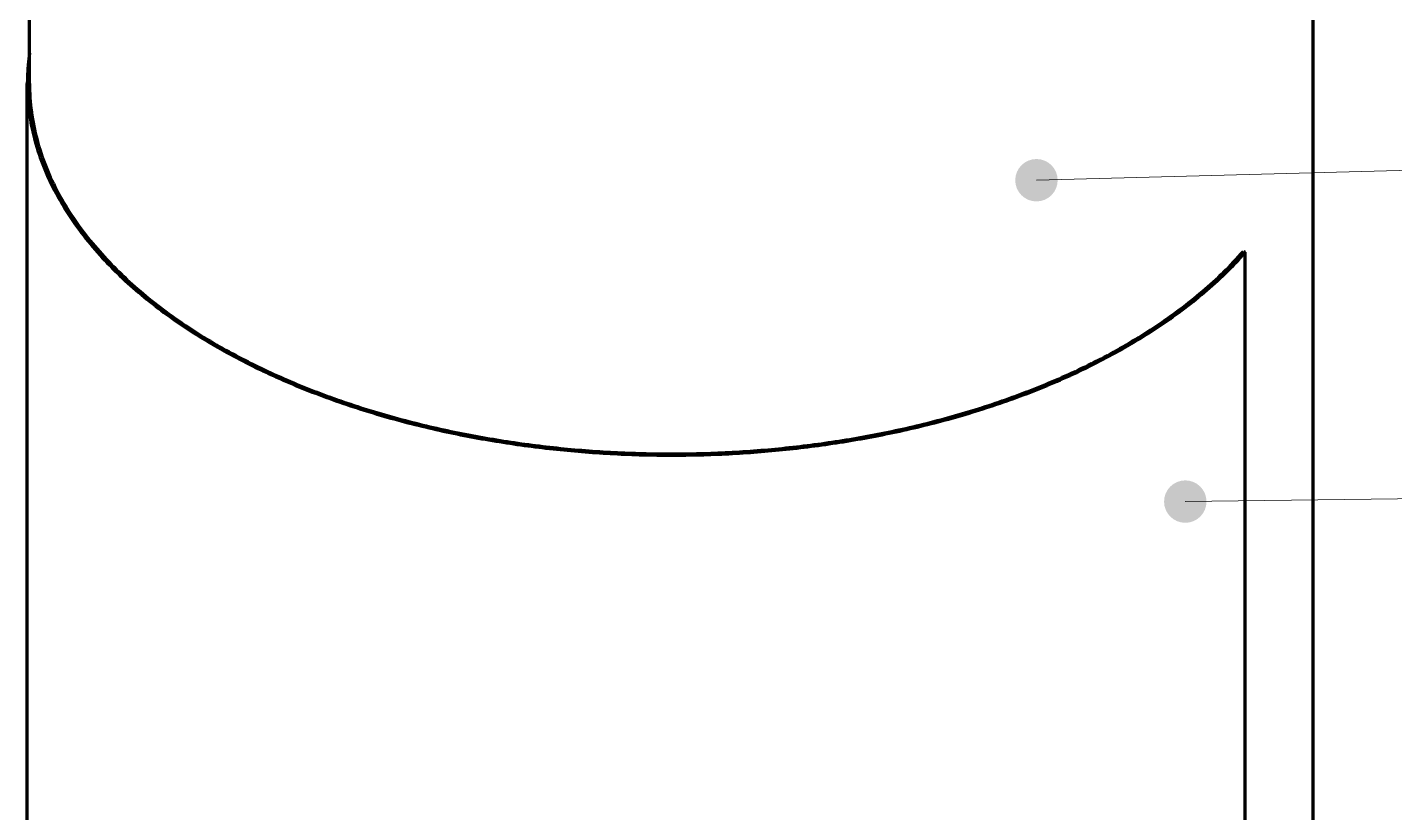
# Model space of a CAD drawing. Header units: millimetres. Extents: x 0 to 594, y 0 to 420.
# Drawn here: x 208.11 to 246.77, y 186.39 to 208.6 of the extents above; entities that cross this region are included whole.
import ezdxf

# ---------------------------------------------------------------- set-up
doc = ezdxf.new("R2010")
doc.units = ezdxf.units.MM
doc.layers.add('01-VISIBLE', color=7, linetype='CONTINUOUS', lineweight=70)
doc.layers.add('08-FINA', color=5, linetype='CONTINUOUS', lineweight=18)

msp = doc.modelspace()

# ---------------------------------------------------------------- hatches: boundary and pattern name
at = {"layer": '08-FINA'}
h = msp.add_hatch(color=7, dxfattribs=at)
h.dxf.hatch_style = 1
edge = h.paths.add_edge_path()
edge.add_arc((236.643, 204.279), 0.6, 0, 360)
h = msp.add_hatch(color=7, dxfattribs=at)
h.dxf.hatch_style = 1
edge = h.paths.add_edge_path()
edge.add_arc((240.851, 195.189), 0.6, 0, 360)

# ---------------------------------------------------------------- linework, layer by layer
at = {"layer": '01-VISIBLE'}
for p, q in [((208.171, 207.016), (208.171, 222.306)), ((244.471, 143.586), (244.471, 222.306)), ((208.111, 168.675), (208.111, 207.016)), ((242.493, 202.259), (242.547, 202.243)), ((242.547, 163.901), (242.547, 202.243))]:
    msp.add_line(p, q, dxfattribs=at)
for points in [[(208.171, 207.869), (208.16, 207.784), (208.15, 207.699), (208.141, 207.614), (208.133, 207.529), (208.127, 207.443), (208.121, 207.358), (208.117, 207.273), (208.114, 207.187), (208.112, 207.102), (208.111, 207.016)], [(208.111, 207.016), (208.112, 206.914), (208.115, 206.813), (208.119, 206.711), (208.125, 206.61), (208.133, 206.509), (208.142, 206.407), (208.153, 206.306), (208.166, 206.206), (208.18, 206.105), (208.196, 206.005), (208.214, 205.905), (208.233, 205.805), (208.254, 205.705), (208.276, 205.606), (208.3, 205.507), (208.325, 205.409), (208.353, 205.311), (208.381, 205.214), (208.411, 205.117), (208.443, 205.02), (208.476, 204.924), (208.51, 204.828), (208.546, 204.733), (208.583, 204.639), (208.622, 204.545), (208.662, 204.451), (208.703, 204.358), (208.745, 204.266), (208.789, 204.174), (208.834, 204.083), (208.881, 203.993), (208.928, 203.903), (208.977, 203.814), (209.027, 203.725), (209.078, 203.637), (209.13, 203.55), (209.183, 203.463), (209.237, 203.377), (209.292, 203.292), (209.348, 203.207), (209.406, 203.123), (209.464, 203.04), (209.523, 202.958), (209.583, 202.876), (209.644, 202.794), (209.706, 202.714), (209.769, 202.634), (209.832, 202.555), (209.897, 202.476), (209.962, 202.398), (210.028, 202.321), (210.095, 202.244), (210.163, 202.169), (210.231, 202.093), (210.3, 202.019), (210.37, 201.945), (210.44, 201.872), (210.511, 201.799), (210.583, 201.727), (210.656, 201.656), (210.729, 201.586), (210.803, 201.516), (210.877, 201.446), (210.952, 201.378), (211.027, 201.31), (211.103, 201.242), (211.18, 201.175), (211.257, 201.109), (211.335, 201.044), (211.413, 200.979), (211.492, 200.915), (211.571, 200.851), (211.651, 200.788), (211.731, 200.725), (211.811, 200.664), (211.892, 200.602), (211.974, 200.542), (212.056, 200.482), (212.138, 200.422), (212.221, 200.363), (212.304, 200.305), (212.388, 200.247), (212.472, 200.19), (212.556, 200.133), (212.641, 200.077), (212.726, 200.022), (212.811, 199.967), (212.897, 199.912), (212.983, 199.858), (213.07, 199.805), (213.157, 199.752), (213.244, 199.7), (213.331, 199.648), (213.419, 199.597), (213.507, 199.546), (213.595, 199.496), (213.684, 199.446), (213.773, 199.397), (213.862, 199.349), (213.952, 199.3), (214.042, 199.253), (214.132, 199.206), (214.222, 199.159), (214.312, 199.113), (214.403, 199.067), (214.494, 199.022), (214.585, 198.977), (214.677, 198.933), (214.769, 198.889), (214.861, 198.846), (214.953, 198.803), (215.045, 198.761), (215.138, 198.719), (215.23, 198.678), (215.323, 198.637), (215.417, 198.596), (215.51, 198.556), (215.604, 198.516), (215.697, 198.477), (215.791, 198.439), (215.885, 198.4), (215.98, 198.362), (216.074, 198.325), (216.169, 198.288), (216.264, 198.252), (216.359, 198.216), (216.454, 198.18), (216.549, 198.145), (216.645, 198.11), (216.74, 198.075), (216.836, 198.041), (216.932, 198.008), (217.028, 197.975), (217.124, 197.942), (217.221, 197.91), (217.317, 197.878), (217.414, 197.846), (217.51, 197.815), (217.607, 197.784), (217.704, 197.754), (217.801, 197.724), (217.899, 197.695), (217.996, 197.666), (218.093, 197.637), (218.191, 197.609), (218.289, 197.581), (218.387, 197.553), (218.484, 197.526), (218.583, 197.499), (218.681, 197.473), (218.779, 197.447), (218.877, 197.421), (218.976, 197.396), (219.074, 197.371), (219.173, 197.347), (219.271, 197.322), (219.37, 197.299), (219.469, 197.275), (219.568, 197.252), (219.667, 197.23), (219.766, 197.207), (219.866, 197.185), (219.965, 197.164), (220.064, 197.143), (220.164, 197.122), (220.263, 197.101), (220.363, 197.081), (220.463, 197.062), (220.562, 197.042), (220.662, 197.023), (220.762, 197.004), (220.862, 196.986), (220.962, 196.968), (221.062, 196.951), (221.162, 196.933), (221.262, 196.916), (221.363, 196.9), (221.463, 196.884), (221.563, 196.868), (221.664, 196.852), (221.764, 196.837), (221.865, 196.822), (221.965, 196.808), (222.066, 196.794), (222.167, 196.78), (222.267, 196.766), (222.368, 196.753), (222.469, 196.74), (222.57, 196.728), (222.671, 196.716), (222.772, 196.704), (222.873, 196.693), (222.974, 196.682), (223.075, 196.671), (223.176, 196.661), (223.277, 196.651), (223.378, 196.641), (223.479, 196.631), (223.58, 196.622), (223.682, 196.614), (223.783, 196.605), (223.884, 196.597), (223.986, 196.589), (224.087, 196.582), (224.188, 196.575), (224.29, 196.568), (224.391, 196.562), (224.492, 196.556), (224.594, 196.55), (224.695, 196.545), (224.797, 196.539), (224.898, 196.535), (225, 196.53), (225.101, 196.526), (225.203, 196.522), (225.305, 196.519), (225.406, 196.516), (225.508, 196.513), (225.609, 196.511), (225.711, 196.508), (225.812, 196.507), (225.914, 196.505), (226.016, 196.504), (226.117, 196.503), (226.219, 196.503), (226.321, 196.503), (226.422, 196.503), (226.524, 196.503), (226.625, 196.504), (226.727, 196.505), (226.829, 196.507), (226.93, 196.508), (227.032, 196.511), (227.133, 196.513), (227.235, 196.516), (227.337, 196.519), (227.438, 196.522), (227.54, 196.526), (227.641, 196.53), (227.743, 196.535), (227.844, 196.539), (227.946, 196.544), (228.047, 196.55), (228.149, 196.556), (228.25, 196.562), (228.351, 196.568), (228.453, 196.575), (228.554, 196.582), (228.656, 196.589), (228.757, 196.597), (228.858, 196.605), (228.959, 196.613), (229.061, 196.622), (229.162, 196.631), (229.263, 196.641), (229.364, 196.65), (229.465, 196.66), (229.566, 196.671), (229.667, 196.682), (229.768, 196.693), (229.869, 196.704), (229.97, 196.716), (230.071, 196.728), (230.172, 196.74), (230.273, 196.753), (230.374, 196.766), (230.474, 196.78), (230.575, 196.793), (230.676, 196.807), (230.776, 196.822), (230.877, 196.837), (230.977, 196.852), (231.078, 196.867), (231.178, 196.883), (231.278, 196.9), (231.379, 196.916), (231.479, 196.933), (231.579, 196.95), (231.679, 196.968), (231.779, 196.986), (231.879, 197.004), (231.979, 197.023), (232.079, 197.042), (232.179, 197.061), (232.278, 197.081), (232.378, 197.101), (232.477, 197.121), (232.577, 197.142), (232.676, 197.163), (232.776, 197.185), (232.875, 197.207), (232.974, 197.229), (233.073, 197.252), (233.172, 197.275), (233.271, 197.298), (233.37, 197.322), (233.468, 197.346), (233.567, 197.371), (233.665, 197.395), (233.764, 197.421), (233.862, 197.446), (233.96, 197.472), (234.059, 197.499), (234.157, 197.525), (234.255, 197.553), (234.352, 197.58), (234.45, 197.608), (234.548, 197.636), (234.645, 197.665), (234.743, 197.694), (234.84, 197.724), (234.937, 197.754), (235.034, 197.784), (235.131, 197.815), (235.227, 197.846), (235.324, 197.877), (235.421, 197.909), (235.517, 197.941), (235.613, 197.974), (235.709, 198.007), (235.805, 198.041), (235.901, 198.075), (235.996, 198.109), (236.092, 198.144), (236.187, 198.179), (236.282, 198.215), (236.377, 198.251), (236.472, 198.287), (236.567, 198.324), (236.661, 198.362), (236.756, 198.4), (236.85, 198.438), (236.944, 198.477), (237.038, 198.516), (237.131, 198.555), (237.225, 198.595), (237.318, 198.636), (237.411, 198.677), (237.504, 198.718), (237.596, 198.76), (237.689, 198.802), (237.781, 198.845), (237.873, 198.888), (237.964, 198.932), (238.056, 198.976), (238.147, 199.021), (238.238, 199.066), (238.329, 199.112), (238.419, 199.158), (238.51, 199.205), (238.6, 199.252), (238.689, 199.299), (238.779, 199.348), (238.868, 199.396), (238.957, 199.445), (239.046, 199.495), (239.134, 199.545), (239.222, 199.596), (239.31, 199.647), (239.397, 199.699), (239.485, 199.751), (239.571, 199.804), (239.658, 199.857), (239.744, 199.911), (239.83, 199.966), (239.915, 200.021), (240, 200.076), (240.085, 200.132), (240.17, 200.189), (240.254, 200.246), (240.337, 200.304), (240.42, 200.362), (240.503, 200.421), (240.586, 200.481), (240.667, 200.541), (240.749, 200.601), (240.83, 200.662), (240.911, 200.724), (240.991, 200.787), (241.071, 200.85), (241.15, 200.913), (241.229, 200.978), (241.307, 201.043), (241.384, 201.108), (241.462, 201.174), (241.538, 201.241), (241.614, 201.308), (241.69, 201.376), (241.765, 201.445), (241.839, 201.514), (241.913, 201.584), (241.986, 201.655), (242.058, 201.726), (242.13, 201.798), (242.201, 201.87), (242.272, 201.944), (242.342, 202.017), (242.411, 202.092), (242.479, 202.167), (242.547, 202.243)], [(208.171, 207.016), (208.172, 206.915), (208.175, 206.814), (208.179, 206.712), (208.185, 206.611), (208.193, 206.51), (208.202, 206.409), (208.213, 206.309), (208.225, 206.208), (208.24, 206.108), (208.256, 206.008), (208.273, 205.908), (208.292, 205.809), (208.313, 205.71), (208.335, 205.611), (208.359, 205.512), (208.385, 205.414), (208.412, 205.317), (208.44, 205.22), (208.47, 205.123), (208.502, 205.027), (208.534, 204.931), (208.569, 204.835), (208.605, 204.741), (208.642, 204.646), (208.68, 204.553), (208.72, 204.46), (208.761, 204.367), (208.803, 204.275), (208.847, 204.184), (208.892, 204.093), (208.938, 204.003), (208.985, 203.913), (209.034, 203.824), (209.084, 203.736), (209.134, 203.648), (209.186, 203.561), (209.239, 203.475), (209.293, 203.389), (209.348, 203.304), (209.404, 203.22), (209.461, 203.136), (209.519, 203.053), (209.578, 202.971), (209.638, 202.889), (209.699, 202.808), (209.761, 202.728), (209.823, 202.648), (209.887, 202.569), (209.951, 202.491), (210.016, 202.413), (210.082, 202.336), (210.148, 202.26), (210.216, 202.185), (210.284, 202.11), (210.353, 202.035), (210.422, 201.962), (210.493, 201.889), (210.564, 201.816), (210.635, 201.745), (210.707, 201.674), (210.78, 201.603), (210.854, 201.534), (210.928, 201.465), (211.002, 201.396), (211.078, 201.328), (211.153, 201.261), (211.23, 201.195), (211.307, 201.129), (211.384, 201.064), (211.462, 200.999), (211.541, 200.935), (211.619, 200.871), (211.699, 200.808), (211.779, 200.746), (211.859, 200.685), (211.94, 200.624), (212.021, 200.563), (212.103, 200.503), (212.185, 200.444), (212.267, 200.385), (212.35, 200.327), (212.434, 200.269), (212.517, 200.212), (212.602, 200.156), (212.686, 200.1), (212.771, 200.045), (212.856, 199.99), (212.942, 199.936), (213.027, 199.882), (213.114, 199.829), (213.2, 199.776), (213.287, 199.724), (213.374, 199.672), (213.462, 199.621), (213.549, 199.571), (213.637, 199.521), (213.726, 199.471), (213.814, 199.422), (213.903, 199.374), (213.993, 199.326), (214.082, 199.278), (214.172, 199.231), (214.262, 199.185), (214.352, 199.139), (214.442, 199.093), (214.533, 199.048), (214.624, 199.004), (214.715, 198.96), (214.807, 198.916), (214.898, 198.873), (214.99, 198.83), (215.082, 198.788), (215.175, 198.746), (215.267, 198.705), (215.36, 198.664), (215.453, 198.624), (215.546, 198.584), (215.639, 198.544), (215.732, 198.505), (215.826, 198.467), (215.92, 198.429), (216.014, 198.391), (216.108, 198.354), (216.202, 198.317), (216.297, 198.28), (216.392, 198.245), (216.486, 198.209), (216.581, 198.174), (216.677, 198.139), (216.772, 198.105), (216.867, 198.071), (216.963, 198.038), (217.059, 198.005), (217.155, 197.972), (217.251, 197.94), (217.347, 197.908), (217.443, 197.876), (217.539, 197.845), (217.636, 197.815), (217.733, 197.785), (217.829, 197.755), (217.926, 197.725), (218.023, 197.696), (218.121, 197.668), (218.218, 197.64), (218.315, 197.612), (218.413, 197.584), (218.51, 197.557), (218.608, 197.531), (218.706, 197.504), (218.804, 197.478), (218.902, 197.453), (219, 197.428), (219.098, 197.403), (219.196, 197.378), (219.295, 197.354), (219.393, 197.331), (219.492, 197.307), (219.59, 197.284), (219.689, 197.262), (219.788, 197.24), (219.887, 197.218), (219.986, 197.196), (220.085, 197.175), (220.184, 197.154), (220.283, 197.134), (220.382, 197.114), (220.482, 197.094), (220.581, 197.075), (220.681, 197.056), (220.78, 197.037), (220.88, 197.019), (220.98, 197.001), (221.079, 196.984), (221.179, 196.967), (221.279, 196.95), (221.379, 196.933), (221.479, 196.917), (221.579, 196.901), (221.679, 196.886), (221.779, 196.871), (221.879, 196.856), (221.98, 196.841), (222.08, 196.827), (222.18, 196.814), (222.281, 196.8), (222.381, 196.787), (222.482, 196.774), (222.582, 196.762), (222.683, 196.75), (222.783, 196.738), (222.884, 196.727), (222.985, 196.716), (223.085, 196.705), (223.186, 196.695), (223.287, 196.685), (223.388, 196.675), (223.489, 196.666), (223.589, 196.657), (223.69, 196.648), (223.791, 196.639), (223.892, 196.631), (223.993, 196.624), (224.094, 196.616), (224.195, 196.609), (224.296, 196.603), (224.397, 196.596), (224.498, 196.59), (224.6, 196.584), (224.701, 196.579), (224.802, 196.574), (224.903, 196.569), (225.004, 196.565), (225.105, 196.561), (225.207, 196.557), (225.308, 196.554), (225.409, 196.55), (225.51, 196.548), (225.612, 196.545), (225.713, 196.543), (225.814, 196.541), (225.915, 196.54), (226.017, 196.539), (226.118, 196.538), (226.219, 196.537), (226.321, 196.537), (226.422, 196.537), (226.523, 196.538), (226.624, 196.539), (226.726, 196.54), (226.827, 196.541), (226.928, 196.543), (227.029, 196.545), (227.131, 196.548), (227.232, 196.55), (227.333, 196.553), (227.434, 196.557), (227.536, 196.561), (227.637, 196.565), (227.738, 196.569), (227.839, 196.574), (227.94, 196.579), (228.041, 196.584), (228.143, 196.59), (228.244, 196.596), (228.345, 196.602), (228.446, 196.609), (228.547, 196.616), (228.648, 196.624), (228.749, 196.631), (228.85, 196.639), (228.951, 196.648), (229.052, 196.656), (229.153, 196.665), (229.253, 196.675), (229.354, 196.684), (229.455, 196.695), (229.556, 196.705), (229.656, 196.716), (229.757, 196.727), (229.858, 196.738), (229.958, 196.75), (230.059, 196.762), (230.159, 196.774), (230.26, 196.787), (230.36, 196.8), (230.461, 196.813), (230.561, 196.827), (230.661, 196.841), (230.762, 196.856), (230.862, 196.87), (230.962, 196.885), (231.062, 196.901), (231.162, 196.917), (231.262, 196.933), (231.362, 196.949), (231.462, 196.966), (231.562, 196.983), (231.661, 197.001), (231.761, 197.019), (231.861, 197.037), (231.96, 197.056), (232.06, 197.075), (232.159, 197.094), (232.259, 197.114), (232.358, 197.134), (232.457, 197.154), (232.556, 197.175), (232.655, 197.196), (232.754, 197.217), (232.853, 197.239), (232.952, 197.261), (233.051, 197.284), (233.149, 197.307), (233.248, 197.33), (233.346, 197.354), (233.445, 197.378), (233.543, 197.402), (233.641, 197.427), (233.739, 197.452), (233.837, 197.478), (233.935, 197.504), (234.033, 197.53), (234.131, 197.557), (234.228, 197.584), (234.326, 197.611), (234.423, 197.639), (234.521, 197.667), (234.618, 197.696), (234.715, 197.725), (234.812, 197.754), (234.908, 197.784), (235.005, 197.814), (235.102, 197.845), (235.198, 197.876), (235.294, 197.907), (235.391, 197.939), (235.487, 197.971), (235.582, 198.004), (235.678, 198.037), (235.774, 198.07), (235.869, 198.104), (235.965, 198.139), (236.06, 198.173), (236.155, 198.208), (236.25, 198.244), (236.344, 198.28), (236.439, 198.316), (236.533, 198.353), (236.627, 198.39), (236.721, 198.428), (236.815, 198.466), (236.909, 198.505), (237.002, 198.544), (237.096, 198.583), (237.189, 198.623), (237.282, 198.663), (237.374, 198.704), (237.467, 198.746), (237.559, 198.787), (237.651, 198.829), (237.743, 198.872), (237.835, 198.915), (237.926, 198.959), (238.017, 199.003), (238.108, 199.047), (238.199, 199.092), (238.289, 199.138), (238.38, 199.184), (238.47, 199.23), (238.559, 199.277), (238.649, 199.325), (238.738, 199.373), (238.827, 199.421), (238.916, 199.47), (239.004, 199.52), (239.092, 199.57), (239.18, 199.62), (239.267, 199.671), (239.354, 199.723), (239.441, 199.775), (239.528, 199.828), (239.614, 199.881), (239.7, 199.935), (239.785, 199.989), (239.871, 200.044), (239.955, 200.099), (240.04, 200.155), (240.124, 200.211), (240.208, 200.268), (240.291, 200.326), (240.374, 200.384), (240.456, 200.443), (240.539, 200.502), (240.62, 200.562), (240.701, 200.622), (240.782, 200.683), (240.863, 200.745), (240.943, 200.807), (241.022, 200.87), (241.101, 200.934), (241.179, 200.998), (241.257, 201.062), (241.335, 201.128), (241.412, 201.193), (241.488, 201.26), (241.564, 201.327), (241.639, 201.395), (241.714, 201.463), (241.788, 201.532), (241.861, 201.602), (241.934, 201.672), (242.007, 201.743), (242.078, 201.815), (242.149, 201.887), (242.219, 201.96), (242.289, 202.034), (242.358, 202.108), (242.426, 202.183), (242.493, 202.259)]]:
    msp.add_lwpolyline(points, dxfattribs=at)
at = {"layer": '08-FINA'}
for p, q in [((369.502, 207.878), (236.643, 204.279)), ((369.5, 196.939), (240.851, 195.189))]:
    msp.add_line(p, q, dxfattribs=at)

doc.saveas('drawing.dxf')
